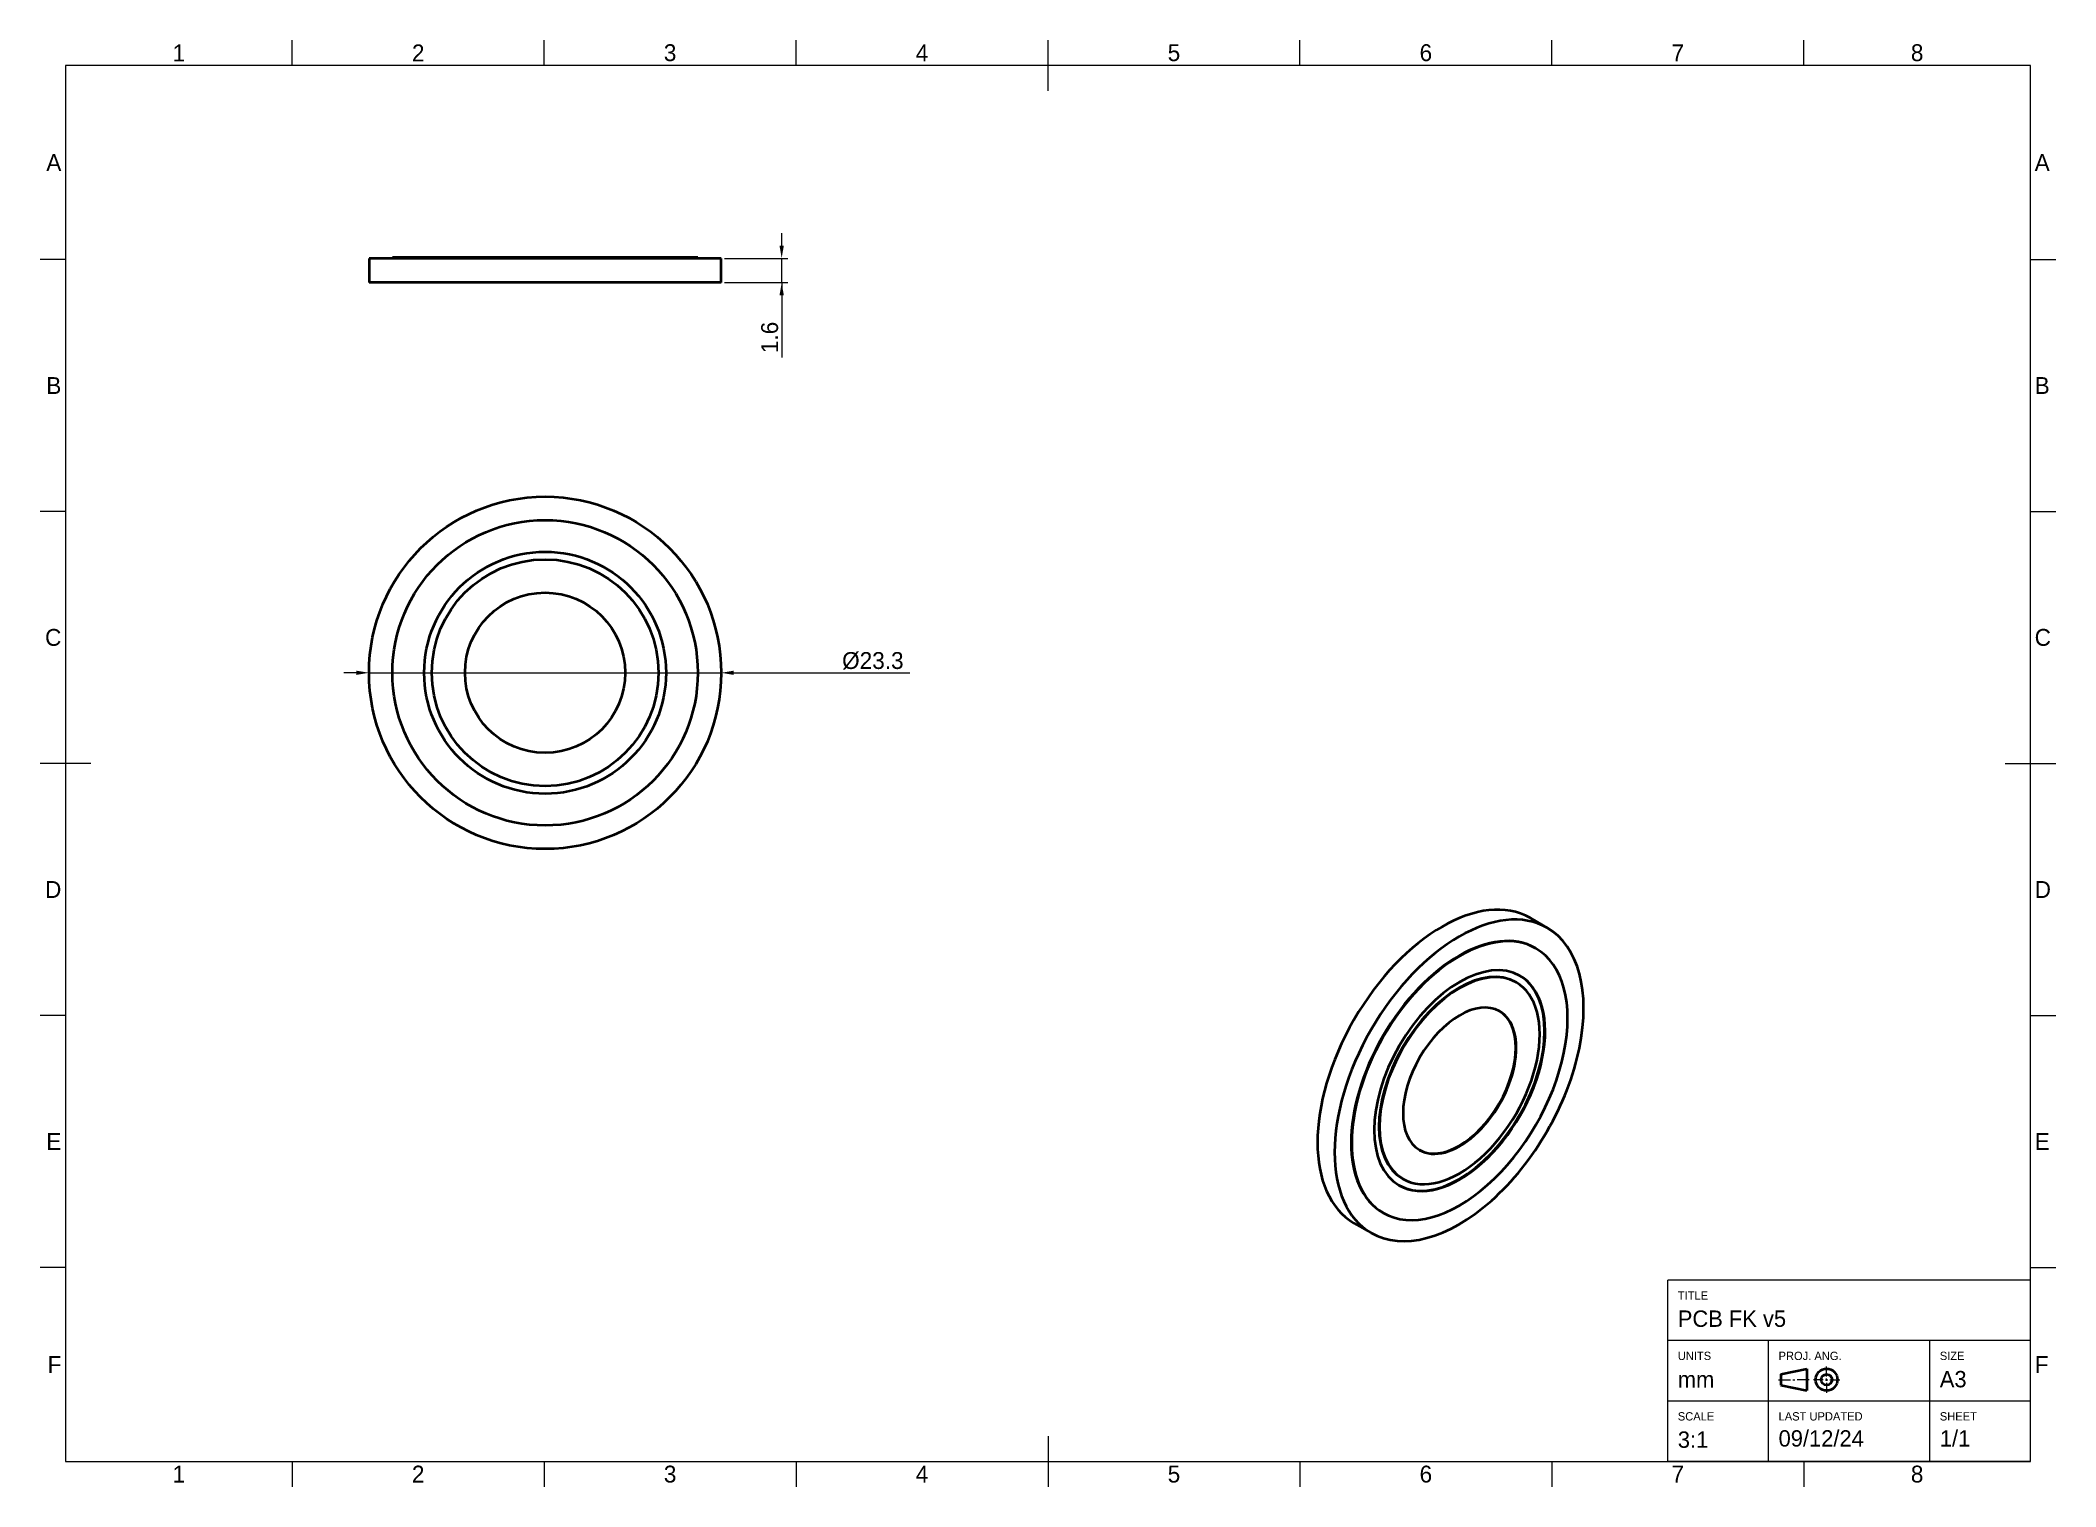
# Model space of a CAD drawing. Header units: millimetres. Extents: x 15 to 415, y 5 to 292.
import ezdxf

# ---------------------------------------------------------------- set-up
doc = ezdxf.new("R2010")
doc.units = ezdxf.units.MM
for name, color, linetype in [('Annotations', 7, 'Continuous'), ('Border', 7, 'Continuous'), ('Geometries', 7, 'Continuous')]:
    doc.layers.add(name, color=color, linetype=linetype)
doc.styles.add('Shapr0', font='txt', dxfattribs={"height": 3.3495})
doc.styles.add('Shapr1', font='txt', dxfattribs={"height": 3.3495})
doc.styles.add('Shapr10', font='txt', dxfattribs={"height": 3.3495})
doc.styles.add('Shapr11', font='txt', dxfattribs={"height": 3.3495})
doc.styles.add('Shapr12', font='txt', dxfattribs={"height": 3.3495})
doc.styles.add('Shapr13', font='txt', dxfattribs={"height": 3.3495})
doc.styles.add('Shapr14', font='txt', dxfattribs={"height": 3.3495})
doc.styles.add('Shapr15', font='txt', dxfattribs={"height": 3.3495})
doc.styles.add('Shapr16', font='txt', dxfattribs={"height": 3.3495})
doc.styles.add('Shapr3', font='txt', dxfattribs={"height": 3.3495})
doc.styles.add('Shapr4', font='txt', dxfattribs={"height": 3.3495})
doc.styles.add('Shapr5', font='txt', dxfattribs={"height": 3.3495})
doc.styles.add('Shapr6', font='txt', dxfattribs={"height": 3.3495})
doc.styles.add('Shapr7', font='txt', dxfattribs={"height": 3.3495})
doc.styles.add('Shapr8', font='txt', dxfattribs={"height": 3.3495})
doc.styles.add('Shapr9', font='txt', dxfattribs={"height": 3.3495})
doc.dimstyles.new('ISO-25', dxfattribs={"dimtxt": 2.5, "dimasz": 2.5, "dimexe": 1.25, "dimexo": 0.625, "dimtad": 1, "dimtxsty": 'Standard', "dimcen": 2.5, "dimadec": 0, "dimazin": 0, "dimtfac": 1, "dimtmove": 0, "dimatfit": 3, "dimfxl": 1, "dimarcsym": 0})

# ---------------------------------------------------------------- blocks, each defined once
blk = doc.blocks.new('*D2')
at = {"layer": 'Annotations', "color": 0, "linetype": 'Continuous', "lineweight": 15}
for p, q in [((77.74, 166.5), (75.24, 166.5)), ((80.24, 166.5), (150.14, 166.5)), ((152.64, 166.5), (187.56, 166.5))]:
    blk.add_line(p, q, dxfattribs=at)
at = {"layer": 'Annotations', "color": 0}
for points in [[(77.74, 166.08), (77.74, 166.92), (80.24, 166.5)], [(152.64, 166.92), (152.64, 166.08), (150.14, 166.5)]]:
    blk.add_solid(points, dxfattribs=at)
at = {"layer": 'Defpoints', "color": 0}
for p in [(80.24, 166.5), (150.14, 166.5)]:
    blk.add_point(p, dxfattribs=at)
at = {"layer": 'Annotations', "color": 0, "lineweight": 15, "insert": (180.24, 168.87), "char_height": 3.3495, "attachment_point": 5, "style": 'Shapr1'}
blk.add_mtext('\\A1;%%c23.3', dxfattribs=at)
blk = doc.blocks.new('*D3')
at = {"layer": 'Annotations', "color": 0, "linetype": 'Continuous', "lineweight": 15}
for p, q in [((162.14, 251.22), (162.14, 253.72)), ((150.77, 248.72), (163.39, 248.72)), ((162.14, 243.93), (162.14, 248.72)), ((150.77, 243.93), (163.39, 243.93)), ((162.14, 243.93), (162.14, 229.07)), ((162.14, 241.43), (162.14, 238.93))]:
    blk.add_line(p, q, dxfattribs=at)
at = {"layer": 'Annotations', "color": 0}
for points in [[(161.72, 251.22), (162.56, 251.22), (162.14, 248.72)], [(162.56, 241.43), (161.72, 241.43), (162.14, 243.93)]]:
    blk.add_solid(points, dxfattribs=at)
at = {"layer": 'Defpoints', "color": 0}
for p in [(150.14, 248.72), (162.14, 248.72), (150.14, 243.93)]:
    blk.add_point(p, dxfattribs=at)
at = {"layer": 'Annotations', "color": 0, "lineweight": 15, "insert": (159.77, 233.04), "char_height": 3.349, "attachment_point": 5, "rotation": 90, "style": 'Shapr3'}
blk.add_mtext('\\A1;1.6', dxfattribs=at)
blk = doc.blocks.new('*U4')
at = {"layer": 'Border', "linetype": 'Continuous', "lineweight": 15}
for p, q in [((410, 46), (338, 46)), ((338, 10), (338, 46)), ((410, 10), (410, 46)), ((410, 34), (338, 34)), ((358, 10), (358, 34)), ((390, 10), (390, 34)), ((369.53, 26.88), (369.53, 28.83)), ((360, 26.23), (362.38, 26.23)), ((362.82, 26.23), (363.25, 26.23)), ((366.07, 26.23), (363.68, 26.23)), ((368.88, 26.23), (366.93, 26.23)), ((369.32, 26.23), (369.75, 26.23)), ((369.53, 26.02), (369.53, 26.45)), ((369.53, 25.58), (369.53, 23.63)), ((370.18, 26.23), (372.13, 26.23)), ((410, 22), (338, 22)), ((410, 10), (338, 10))]:
    blk.add_line(p, q, dxfattribs=at)
at = {"layer": 'Border', "linetype": 'Continuous', "lineweight": 40}
for p, q in [((360.43, 27.32), (365.63, 28.4)), ((365.63, 28.4), (365.63, 24.07)), ((360.43, 27.32), (360.43, 25.15)), ((360.43, 25.15), (365.63, 24.07))]:
    blk.add_line(p, q, dxfattribs=at)
for radius in [2.17, 1.08]:
    blk.add_circle((369.53, 26.23), radius, dxfattribs=at)

msp = doc.modelspace()

# ---------------------------------------------------------------- linework, layer by layer
at = {"layer": 'Border', "linetype": 'Continuous', "lineweight": 15}
for p, q in [((65, 287), (65, 292)), ((115, 287), (115, 292)), ((165, 287), (165, 292)), ((215, 282), (215, 292)), ((265, 287), (265, 292)), ((315, 287), (315, 292)), ((365, 287), (365, 292)), ((410, 287), (20, 287)), ((20, 287), (20, 10)), ((410, 10), (410, 287)), ((20, 248.5), (15, 248.5)), ((410, 248.5), (415, 248.5)), ((20, 198.5), (15, 198.5)), ((410, 198.5), (415, 198.5)), ((25, 148.5), (15, 148.5)), ((405, 148.5), (415, 148.5)), ((20, 98.5), (15, 98.5)), ((410, 98.5), (415, 98.5)), ((20, 48.5), (15, 48.5)), ((410, 48.5), (415, 48.5)), ((215, 15), (215, 5)), ((20, 10), (410, 10)), ((65, 10), (65, 5)), ((115, 10), (115, 5)), ((165, 10), (165, 5)), ((265, 10), (265, 5)), ((315, 10), (315, 5)), ((365, 10), (365, 5))]:
    msp.add_line(p, q, dxfattribs=at)
at = {"layer": 'Geometries', "linetype": 'Continuous', "lineweight": 40}
for p, q in [((80.241, 248.725), (80.241, 243.925)), ((84.891, 248.725), (80.241, 248.725)), ((145.491, 248.875), (84.891, 248.875)), ((84.891, 248.875), (84.891, 248.725)), ((145.491, 248.725), (84.891, 248.725)), ((145.491, 248.725), (145.491, 248.875)), ((150.141, 248.725), (145.491, 248.725)), ((150.141, 243.925), (150.141, 248.725)), ((150.141, 243.925), (80.241, 243.925)), ((314.072, 115.888), (310.678, 117.847)), ((311.853, 111.8), (311.747, 111.861)), ((307.953, 105.045), (307.847, 105.106)), ((285.347, 66.135), (285.453, 66.073)), ((275.728, 57.312), (279.122, 55.353)), ((281.447, 59.38), (281.553, 59.318))]:
    msp.add_line(p, q, dxfattribs=at)
for radius in [34.95, 30.3, 24, 22.5, 15.9]:
    msp.add_circle((115.191, 166.5), radius, dxfattribs=at)
for centre, major_axis, start_param, end_param in [((293.203, 87.58), (-17.475, -30.268), 3.1415927, 6.2831853), ((296.597, 85.62), (-17.475, -30.268), 3.1415927, 6.2831853), ((296.597, 85.62), (-15.15, -26.241), 3.1415927, 6.2831853), ((296.703, 85.559), (-15.15, -26.241), 3.1415927, 6.2831853), ((296.597, 85.62), (-17.475, -30.268), 6.2831853, 9.424778), ((296.703, 85.559), (-12, -20.785), 3.1460121, 6.2787659), ((296.597, 85.62), (-11.25, -19.486), 3.1415927, 6.2831853), ((296.703, 85.559), (-11.25, -19.486), 3.1415927, 6.2831853), ((296.703, 85.559), (-15.15, -26.241), 0, 3.1415927), ((296.597, 85.62), (-12, -20.785), 0.0044194, 3.1371732), ((296.703, 85.559), (-12, -20.785), 0, 3.1460121), ((296.703, 85.559), (-11.25, -19.486), 0, 3.1415927), ((296.703, 85.559), (-7.95, -13.77), 3.1482635, 6.2765144), ((296.597, 85.62), (-7.95, -13.77), 0.0066709, 3.1349218), ((296.703, 85.559), (-7.95, -13.77), 0, 3.1482635), ((296.703, 85.559), (-7.95, -13.77), 6.2765144, 6.2831853), ((296.703, 85.559), (-12, -20.785), 6.2787659, 6.2831853)]:
    msp.add_ellipse(centre, major_axis=major_axis, ratio=0.5773503, start_param=start_param, end_param=end_param, dxfattribs=at)

# ---------------------------------------------------------------- block references
msp.add_blockref('*U4', (0, 0))

# ---------------------------------------------------------------- texts
at = {"layer": 'Border', "linetype": 'Continuous', "lineweight": 15, "char_height": 3.349, "width": 3.3495, "style": 'Shapr0'}
for s, insert, attachment_point in [('1', (42.5, 287.825), 8), ('2', (90, 287.825), 8), ('3', (140, 287.825), 8), ('4', (190, 287.825), 8), ('5', (240, 287.825), 8), ('6', (290, 287.825), 8), ('7', (340, 287.825), 8), ('8', (387.5, 287.825), 8), ('A', (19.175, 267.75), 6), ('A', (410.825, 267.75), 4), ('B', (19.175, 223.5), 6), ('B', (410.825, 223.5), 4), ('C', (19.175, 173.5), 6), ('C', (410.825, 173.5), 4), ('D', (19.175, 123.5), 6), ('D', (410.825, 123.5), 4), ('E', (19.175, 73.5), 6), ('E', (410.825, 73.5), 4), ('F', (19.175, 29.25), 6), ('F', (410.825, 29.25), 4), ('1', (42.5, 9.175), 2), ('2', (90, 9.175), 2), ('3', (140, 9.175), 2), ('4', (190, 9.175), 2), ('5', (240, 9.175), 2), ('6', (290, 9.175), 2), ('7', (340, 9.175), 2), ('8', (387.5, 9.175), 2)]:
    msp.add_mtext(s, dxfattribs=dict(at, insert=insert, attachment_point=attachment_point))
at = {"layer": 'Border', "linetype": 'Continuous', "lineweight": 15, "attachment_point": 1}
for s, insert, char_height, style in [('TITLE', (340, 43.75), 1.65, 'Shapr4'), ('PCB FK v5', (340, 39.965), 3.25, 'Shapr5'), ('UNITS', (340, 31.783), 1.65, 'Shapr6'), ('PROJ. ANG.', (360, 31.783), 1.65, 'Shapr8'), ('A3', (392, 27.965), 3.25, 'Shapr10'), ('SIZE', (392, 31.783), 1.65, 'Shapr9'), ('mm', (340, 27.9), 3.25, 'Shapr7'), ('SCALE', (340, 19.783), 1.65, 'Shapr11'), ('3:1', (340, 15.965), 3.25, 'Shapr12'), ('09/12/24', (360, 16.204), 3.25, 'Shapr14'), ('LAST UPDATED', (360, 19.783), 1.65, 'Shapr13'), ('SHEET', (392, 19.783), 1.65, 'Shapr15'), ('1/1', (392, 16.204), 3.25, 'Shapr16')]:
    msp.add_mtext(s, dxfattribs=dict(at, insert=insert, char_height=char_height, style=style))

# ---------------------------------------------------------------- dimensions: what is measured, and where the dimension line sits
at = {"layer": 'Annotations', "linetype": 'Continuous', "lineweight": 15}
dim = msp.add_linear_dim(base=(162.141, 248.725), p1=(150.141, 243.925), p2=(150.141, 248.725), angle=90, dimstyle='ISO-25', override={"dimscale": 1, "dimgap": 0.7, "dimdec": 2, "dimlfac": 0.333333, "dimrnd": 0.01, "dimzin": 8, "dimdsep": 46, "dimtxsty": 'Shapr3', "dimse1": 0, "dimse2": 0, "dimadec": 2, "dimtol": 0, "dimlim": 0, "dimtp": 0, "dimtm": 0, "dimtfac": 0.6, "dimtdec": 8, "dimfrac": 2, "dimtolj": 1, "dimlwd": 15, "dimlwe": 15}, dxfattribs=at)
dim.commit()
dim.dimension.update_dxf_attribs({"geometry": '*D3', "text_midpoint": (162.141, 233.037), "dimtype": 160})
dim = msp.add_diameter_dim_2p(p1=(80.241, 166.5), p2=(150.141, 166.5), dimstyle='ISO-25', override={"dimscale": 1, "dimgap": 0.7, "dimdec": 2, "dimlfac": 0.333333, "dimrnd": 0.01, "dimzin": 8, "dimdsep": 46, "dimtxsty": 'Shapr1', "dimcen": 2.5, "dimadec": 2, "dimtol": 0, "dimlim": 0, "dimtp": 0, "dimtm": 0, "dimtfac": 0.6, "dimtdec": 8, "dimtofl": 1, "dimfrac": 2, "dimtolj": 1, "dimlwd": 15, "dimlwe": 15}, dxfattribs=at)
dim.commit()
dim.dimension.update_dxf_attribs({"geometry": '*D2', "text_midpoint": (180.239, 166.5), "dimtype": 163})

doc.saveas('drawing.dxf')
